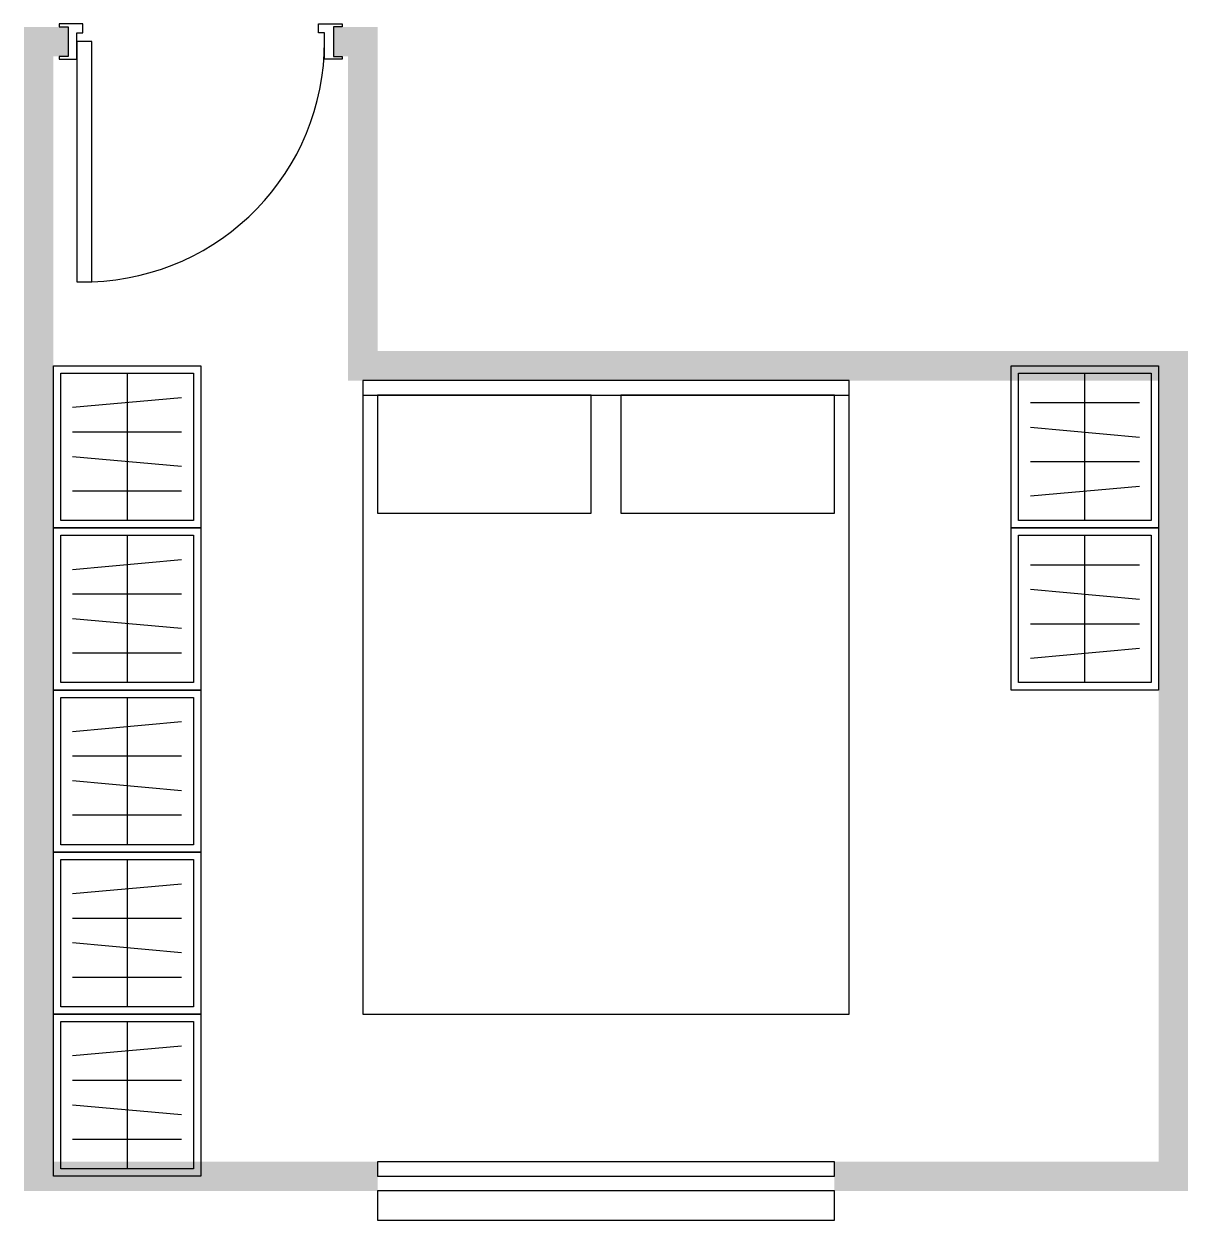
# Model space of a CAD drawing. Header units: millimetres. Extents: x -50 to 3900, y -148 to 3910.
import ezdxf

# ---------------------------------------------------------------- set-up
doc = ezdxf.new("R2010")
doc.units = ezdxf.units.MM

# ---------------------------------------------------------------- blocks, each defined once
blk = doc.blocks.new('Door_Wide_Mirror')
blk.add_line((1000, 50), (1000, -50))
for points in [[(70, 60), (70, 50), (100, 50), (100, -50), (70, -50), (70, -60), (130, -60), (130, -50), (130, 30), (150, 30), (150, 60), (70, 60)], [(1030, 60), (1030, 50), (1000, 50), (1000, -50), (1030, -50), (1030, -60), (970, -60), (970, -50), (970, 30), (950, 30), (950, 60), (1030, 60)]]:
    blk.add_lwpolyline(points)
blk.add_lwpolyline([(130, 0), (130, -815), (180, -815), (180, 0)], close=True)
blk.add_arc((155, 0), 815, 271.7578, 0)
for points in [[(100, 50), (100, -50), (0, 50), (0, -50)], [(1100, 50), (1100, -50), (1000, 50), (1000, -50)]]:
    blk.add_solid(points)
blk = doc.blocks.new('robe')
at = {"true_color": 0xffffff}
for p, q in [((250, 25), (250, 525)), ((65, 425), (435, 425)), ((65, 341.7), (435, 308.3)), ((65, 225), (435, 225)), ((65, 108.3), (435, 141.7))]:
    blk.add_line(p, q, dxfattribs=at)
for points in [[(0, 0), (0, 550), (500, 550), (500, 0)], [(25, 25), (25, 525), (475, 525), (475, 25)]]:
    blk.add_lwpolyline(points, close=True, dxfattribs=at)
blk = doc.blocks.new('Bed')
at = {"true_color": 0xbebebe}
blk.add_line((0, -100), (1650, -100), dxfattribs=at)
at = {"true_color": 0xffffff}
for points in [[(0, -50), (0, -2200), (1650, -2200), (1650, -50)], [(50, -100), (50, -500), (775, -500), (775, -100)], [(875, -100), (875, -500), (1600, -500), (1600, -100)]]:
    blk.add_lwpolyline(points, close=True, dxfattribs=at)
blk = doc.blocks.new('AllBlock')
at = {"true_color": 0xffffff}
for points in [[(1149.5, 49.5), (1149.5, 0), (2700.5, 0), (2700.5, 49.5)], [(1149.5, -49.5), (1149.5, -148.5), (2700.5, -148.5), (2700.5, -49.5)]]:
    blk.add_lwpolyline(points, close=True, dxfattribs=at)
for points in [[(-50, 3900), (-50, 3250), (50, 3900), (50, 3250)], [(1050, 3900), (1050, 3250), (1150, 3900), (1150, 3250)], [(-50, 3350), (-50, 2700), (50, 3350), (50, 2700)], [(1050, 3350), (1050, 2700), (1150, 3350), (1150, 2700)], [(-50, 2800), (-50, 2150), (50, 2800), (50, 2150)], [(1050, 2800), (1050, 2700), (1700, 2800), (1700, 2700)], [(1600, 2800), (1600, 2700), (2250, 2800), (2250, 2700)], [(2150, 2800), (2150, 2700), (2800, 2800), (2800, 2700)], [(2700, 2800), (2700, 2700), (3350, 2800), (3350, 2700)], [(3250, 2800), (3250, 2700), (3900, 2800), (3900, 2700)], [(3800, 2800), (3800, 2150), (3900, 2800), (3900, 2150)], [(-50, 2250), (-50, 1600), (50, 2250), (50, 1600)], [(3800, 2250), (3800, 1600), (3900, 2250), (3900, 1600)], [(-50, 1700), (-50, 1050), (50, 1700), (50, 1050)], [(3800, 1700), (3800, 1050), (3900, 1700), (3900, 1050)], [(-50, 1150), (-50, 500), (50, 1150), (50, 500)], [(3800, 1150), (3800, 500), (3900, 1150), (3900, 500)], [(-50, 600), (-50, -50), (50, 600), (50, -50)], [(3800, 600), (3800, -50), (3900, 600), (3900, -50)], [(-50, 50), (-50, -50), (600, 50), (600, -50)], [(500, 50), (500, -50), (1150, 50), (1150, -50)], [(2700, 50), (2700, -50), (3350, 50), (3350, -50)], [(3250, 50), (3250, -50), (3900, 50), (3900, -50)]]:
    blk.add_solid(points)
for name, p in [('Door_Wide_Mirror', (0, 3850)), ('robe', (3300, 2200)), ('Bed', (1100, 2750)), ('robe', (3300, 1650))]:
    blk.add_blockref(name, p)
at = {"rotation": 180}
for p in [(550, 2750), (550, 2200), (550, 1650), (550, 1100), (550, 550)]:
    blk.add_blockref('robe', p, dxfattribs=at)

msp = doc.modelspace()

# ---------------------------------------------------------------- block references
msp.add_blockref('AllBlock', (0, 0))

doc.saveas('drawing.dxf')
